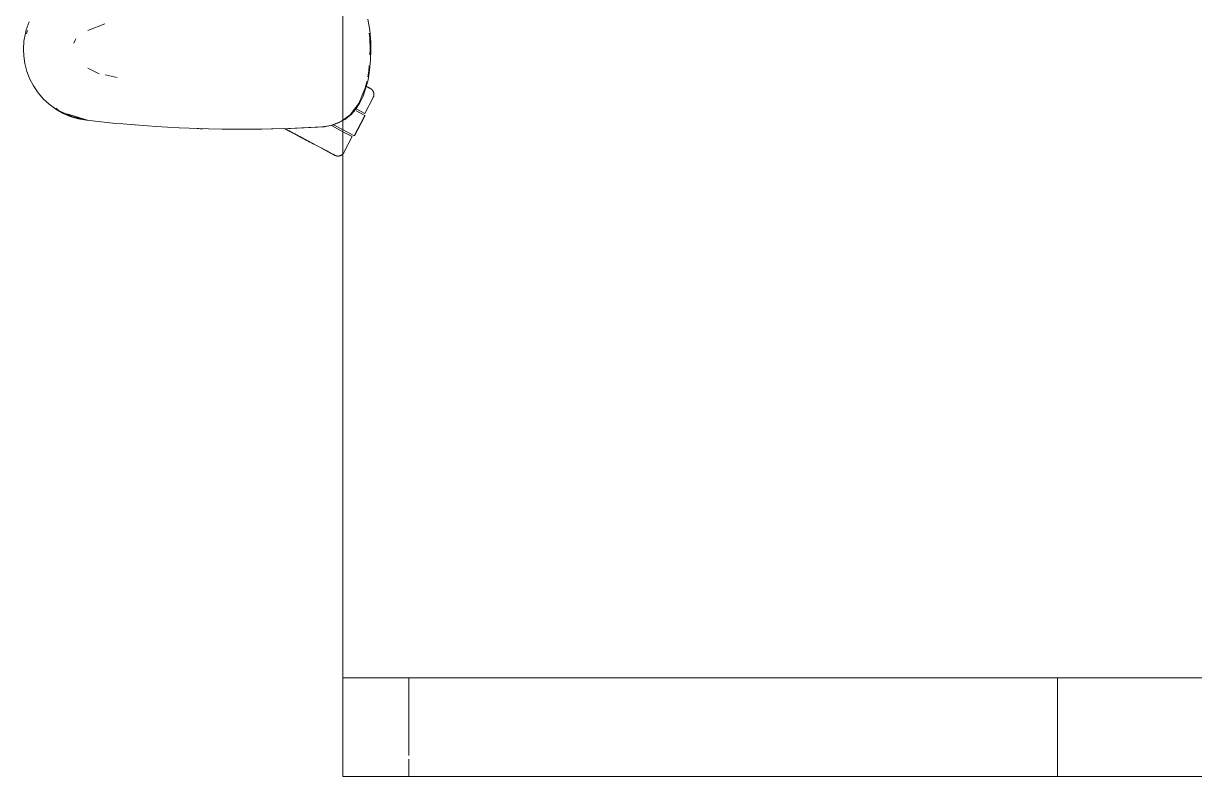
# Model space of a CAD drawing. Header units: millimetres. Extents: x 155927 to 317870, y -36033 to 97293.
# Drawn here: x 185349 to 186061, y 30008 to 30466 of the extents above; entities that cross this region are included whole.
import ezdxf

# ---------------------------------------------------------------- set-up
doc = ezdxf.new("R2010")
doc.units = ezdxf.units.MM
doc.header["$MEASUREMENT"] = 0
doc.layers.add('G-IMPT', color=8, linetype='CONTINUOUS', lineweight=9)
doc.layers.add('I-FURN', color=8, linetype='CONTINUOUS', lineweight=9)

msp = doc.modelspace()

# ---------------------------------------------------------------- linework, layer by layer
at = {"layer": 'G-IMPT'}
for p, q in [((185352.35, 30467.23), (185350.64, 30462.46)), ((185398.48, 30466.06), (185388.05, 30461.92)), ((185558.45, 30468.93), (185559.56, 30462.17)), ((185349.2, 30455.38), (185350.07, 30460.33)), ((185350.07, 30460.33), (185350.64, 30462.46)), ((185351.44, 30462.02), (185350.82, 30459.99)), ((185559.62, 30457.51), (185559.23, 30460.29)), ((185560.14, 30454.85), (185559.56, 30462.17)), ((185348.9, 30450.34), (185349.2, 30455.38)), ((185379.51, 30454.17), (185380.53, 30456.39)), ((185380.53, 30456.39), (185380.83, 30456.84)), ((185559.62, 30457.51), (185559.85, 30450.34)), ((185560.14, 30454.85), (185560.23, 30450.34)), ((185348.9, 30450.34), (185349.07, 30446.5)), ((185349.72, 30441.98), (185349.07, 30446.5)), ((185559.48, 30437.86), (185560.05, 30444.01)), ((185559.66, 30447.23), (185559.85, 30450.34)), ((185560.23, 30450.34), (185560.05, 30444.01)), ((185349.72, 30441.98), (185350.98, 30437.12)), ((185352.81, 30432.4), (185350.98, 30437.12)), ((185388.15, 30438.97), (185394.93, 30435.7)), ((185558.3, 30433.77), (185559.07, 30437.52)), ((185559.48, 30437.86), (185558.48, 30431.92)), ((185559.07, 30437.52), (185559.26, 30440.72)), ((185355, 30428.24), (185352.81, 30432.4)), ((185405.98, 30433.36), (185398.54, 30434.93)), ((185557.03, 30427.56), (185557.74, 30431.02)), ((185557.05, 30426.44), (185558.48, 30431.92)), ((185355, 30428.24), (185357.83, 30424.07)), ((185357.83, 30424.07), (185361.16, 30420.24)), ((185557.03, 30427.56), (185554.7, 30421.93)), ((185557.05, 30426.44), (185555.47, 30422.11)), ((185364.59, 30417.07), (185361.16, 30420.24)), ((185364.59, 30417.07), (185368.68, 30414.08)), ((185547.64, 30410.75), (185552.86, 30417.54)), ((185553.48, 30418.03), (185550.83, 30413.99)), ((185552.86, 30417.54), (185554.7, 30421.93)), ((185553.48, 30418.03), (185555.47, 30422.11)), ((185368.63, 30414.77), (185370.74, 30413.17)), ((185373.12, 30411.56), (185368.68, 30414.08)), ((185378.81, 30409.44), (185370.74, 30413.17)), ((185373.12, 30411.56), (185377.36, 30409.75)), ((185387.78, 30407.39), (185375.31, 30411.22)), ((185375.31, 30411.22), (185384.46, 30408.31)), ((185377.36, 30409.75), (185382.22, 30408.29)), ((185378.81, 30409.44), (185387.21, 30407.52)), ((185387.26, 30407.39), (185382.22, 30408.29)), ((185387.78, 30407.39), (185384.46, 30408.31)), ((185543.23, 30407.48), (185547.64, 30410.75)), ((185544.42, 30407.87), (185548.16, 30410.95)), ((185550.83, 30413.99), (185548.16, 30410.95)), ((185405.19, 30405.49), (185387.26, 30407.39)), ((185409.32, 30405.14), (185405.19, 30405.49)), ((185424.38, 30403.89), (185409.32, 30405.14)), ((185416.19, 30404.54), (185414.52, 30404.71)), ((185424.38, 30403.89), (185429.46, 30403.57)), ((185429.46, 30403.57), (185443.6, 30402.76)), ((185449.63, 30402.5), (185443.6, 30402.76)), ((185449.63, 30402.5), (185461.39, 30402.11)), ((185454.51, 30402.36), (185456.45, 30402.25)), ((185456.45, 30402.25), (185457.95, 30402.24)), ((185469.8, 30401.95), (185461.39, 30402.11)), ((185469.8, 30401.95), (185499.82, 30402.07)), ((185469.8, 30401.95), (185489.99, 30401.9)), ((185469.8, 30401.95), (185480.6, 30401.86)), ((185499.82, 30402.07), (185480.6, 30401.86)), ((185489.5, 30401.95), (185492.03, 30401.92)), ((185489.99, 30401.9), (185511.39, 30402.41)), ((185489.99, 30401.9), (185510.18, 30402.37)), ((185489.99, 30401.9), (185499.82, 30402.07)), ((185492.03, 30401.92), (185493.94, 30401.99)), ((185499.82, 30402.07), (185511.39, 30402.41)), ((185510.18, 30402.37), (185531.96, 30403.46)), ((185510.18, 30402.37), (185530.35, 30403.34)), ((185511.39, 30402.41), (185510.18, 30402.37)), ((185511.39, 30402.41), (185531.96, 30403.46)), ((185531.96, 30403.46), (185530.35, 30403.34)), ((185531.96, 30403.46), (185533.61, 30403.71)), ((185535.82, 30404.17), (185531.98, 30403.59)), ((185536, 30404.15), (185533.61, 30403.71)), ((185535.82, 30404.17), (185542.02, 30406.58)), ((185536, 30404.15), (185537.35, 30404.52)), ((185540.99, 30405.91), (185537.35, 30404.52)), ((185540.99, 30405.91), (185543.23, 30407.19)), ((185542.02, 30406.58), (185543.23, 30407.48)), ((185543.23, 30407.19), (185544.42, 30407.87))]:
    msp.add_line(p, q, dxfattribs=at)
at = {"layer": 'I-FURN'}
for p, q in [((185543.23, 31408.14), (185543.23, 30008.14)), ((185543.23, 30008.14), (185543.23, 31408.14)), ((185557.3, 30428.06), (185557.73, 30427.83)), ((185557.95, 30427.72), (185557.54, 30427.93)), ((185557.73, 30427.83), (185558.13, 30427.62)), ((185558.32, 30427.52), (185557.95, 30427.72)), ((185558.13, 30427.62), (185558.48, 30427.43)), ((185558.66, 30427.34), (185558.32, 30427.52)), ((185558.48, 30427.43), (185558.8, 30427.26)), ((185558.96, 30427.18), (185558.66, 30427.34)), ((185558.8, 30427.26), (185559.08, 30427.12)), ((185559.22, 30427.04), (185558.96, 30427.18)), ((185559.08, 30427.12), (185559.32, 30426.99)), ((185559.43, 30426.93), (185559.22, 30427.04)), ((185559.32, 30426.99), (185559.52, 30426.88)), ((185559.61, 30426.83), (185559.43, 30426.93)), ((185559.52, 30426.88), (185559.68, 30426.8)), ((185559.75, 30426.76), (185559.61, 30426.83)), ((185559.68, 30426.8), (185559.81, 30426.73)), ((185559.86, 30426.7), (185559.75, 30426.76)), ((185559.81, 30426.73), (185559.89, 30426.69)), ((185559.92, 30426.67), (185559.86, 30426.7)), ((185559.89, 30426.69), (185559.93, 30426.66)), ((185559.94, 30426.66), (185559.92, 30426.67)), ((185559.93, 30426.66), (185559.94, 30426.66)), ((185559.94, 30426.66), (185560.08, 30426.58)), ((185560.08, 30426.58), (185560.21, 30426.5)), ((185560.21, 30426.5), (185560.35, 30426.41)), ((185560.35, 30426.41), (185560.48, 30426.31)), ((185560.48, 30426.31), (185560.6, 30426.21)), ((185560.6, 30426.21), (185560.73, 30426.11)), ((185560.73, 30426.11), (185560.85, 30426)), ((185560.85, 30426), (185560.96, 30425.89)), ((185560.96, 30425.89), (185561.07, 30425.77)), ((185561.07, 30425.77), (185561.17, 30425.64)), ((185561.17, 30425.64), (185561.27, 30425.52)), ((185561.27, 30425.52), (185561.37, 30425.39)), ((185561.37, 30425.39), (185561.45, 30425.25)), ((185561.45, 30425.25), (185561.54, 30425.11)), ((185561.54, 30425.11), (185561.61, 30424.97)), ((185561.61, 30424.97), (185561.69, 30424.83)), ((185561.69, 30424.83), (185561.75, 30424.68)), ((185561.75, 30424.68), (185561.81, 30424.53)), ((185561.81, 30424.53), (185561.87, 30424.38)), ((185561.87, 30424.38), (185561.91, 30424.22)), ((185561.91, 30424.22), (185561.96, 30424.07)), ((185561.96, 30424.07), (185561.99, 30423.91)), ((185561.99, 30423.91), (185562.02, 30423.75)), ((185562.02, 30423.75), (185562.04, 30423.59)), ((185562.05, 30422.63), (185562.02, 30422.47)), ((185562.04, 30423.59), (185562.06, 30423.43)), ((185562.06, 30422.79), (185562.05, 30422.63)), ((185562.06, 30423.43), (185562.07, 30423.27)), ((185562.07, 30422.95), (185562.06, 30422.79)), ((185562.07, 30423.27), (185562.07, 30423.11)), ((185562.07, 30423.11), (185562.07, 30422.95)), ((185556.45, 30411.53), (185561.6, 30421.21)), ((185561.62, 30421.25), (185561.6, 30421.21)), ((185561.69, 30421.39), (185561.62, 30421.25)), ((185561.76, 30421.54), (185561.69, 30421.39)), ((185561.82, 30421.69), (185561.76, 30421.54)), ((185561.87, 30421.84), (185561.82, 30421.69)), ((185561.92, 30422), (185561.87, 30421.84)), ((185561.96, 30422.15), (185561.92, 30422)), ((185562, 30422.31), (185561.96, 30422.15)), ((185562.02, 30422.47), (185562, 30422.31)), ((185556.64, 30410.29), (185550.06, 30397.93)), ((185550.23, 30397.84), (185556.81, 30410.2)), ((185551.26, 30414.29), (185556.45, 30411.53)), ((185551.34, 30413.11), (185556.64, 30410.29)), ((185508.47, 30401.93), (185507.49, 30402.45)), ((185507.94, 30402.21), (185508.93, 30401.68)), ((185509.47, 30401.4), (185508.47, 30401.93)), ((185508.93, 30401.68), (185509.92, 30401.15)), ((185510.46, 30400.87), (185509.47, 30401.4)), ((185509.92, 30401.15), (185510.92, 30400.62)), ((185536.27, 30404.13), (185543.65, 30400.21)), ((185543.37, 30401.49), (185537.56, 30404.58)), ((185550.06, 30397.93), (185543.37, 30401.49)), ((185511.46, 30400.34), (185510.46, 30400.87)), ((185510.92, 30400.62), (185511.93, 30400.09)), ((185512.47, 30399.8), (185511.46, 30400.34)), ((185511.93, 30400.09), (185512.93, 30399.56)), ((185513.47, 30399.27), (185512.47, 30399.8)), ((185512.93, 30399.56), (185513.94, 30399.02)), ((185514.48, 30398.73), (185513.47, 30399.27)), ((185513.94, 30399.02), (185514.94, 30398.49)), ((185515.48, 30398.2), (185514.48, 30398.73)), ((185514.94, 30398.49), (185515.94, 30397.95)), ((185516.48, 30397.67), (185515.48, 30398.2)), ((185515.94, 30397.95), (185516.94, 30397.42)), ((185517.48, 30397.14), (185516.48, 30397.67)), ((185516.94, 30397.42), (185517.93, 30396.9)), ((185518.46, 30396.61), (185517.48, 30397.14)), ((185517.93, 30396.9), (185518.91, 30396.37)), ((185519.44, 30396.09), (185518.46, 30396.61)), ((185518.91, 30396.37), (185519.89, 30395.86)), ((185520.41, 30395.58), (185519.44, 30396.09)), ((185519.89, 30395.86), (185520.85, 30395.34)), ((185521.37, 30395.07), (185520.41, 30395.58)), ((185520.85, 30395.34), (185521.8, 30394.84)), ((185522.31, 30394.57), (185521.37, 30395.07)), ((185521.8, 30394.84), (185522.74, 30394.34)), ((185523.24, 30394.07), (185522.31, 30394.57)), ((185522.74, 30394.34), (185523.66, 30393.85)), ((185524.15, 30393.59), (185523.24, 30394.07)), ((185543.65, 30400.21), (185548.94, 30397.4)), ((185543.79, 30387.71), (185548.94, 30397.4)), ((185523.66, 30393.85), (185524.57, 30393.37)), ((185525.05, 30393.11), (185524.15, 30393.59)), ((185524.57, 30393.37), (185525.46, 30392.9)), ((185525.93, 30392.65), (185525.05, 30393.11)), ((185525.46, 30392.9), (185526.32, 30392.43)), ((185526.78, 30392.19), (185525.93, 30392.65)), ((185526.32, 30392.43), (185527.17, 30391.98)), ((185527.62, 30391.75), (185526.78, 30392.19)), ((185527.17, 30391.98), (185528, 30391.55)), ((185528, 30391.55), (185528.8, 30391.12)), ((185528.8, 30391.12), (185529.57, 30390.71)), ((185529.57, 30390.71), (185530.32, 30390.31)), ((185530.32, 30390.31), (185531.04, 30389.92)), ((185531.04, 30389.92), (185531.74, 30389.56)), ((185531.74, 30389.56), (185532.4, 30389.2)), ((185532.4, 30389.2), (185533.04, 30388.87)), ((185533.04, 30388.87), (185533.64, 30388.55)), ((185533.95, 30388.38), (185533.37, 30388.69)), ((185533.64, 30388.55), (185534.21, 30388.24)), ((185534.5, 30388.09), (185533.95, 30388.38)), ((185534.21, 30388.24), (185534.74, 30387.96)), ((185535.02, 30387.81), (185534.5, 30388.09)), ((185534.74, 30387.96), (185535.24, 30387.69)), ((185535.5, 30387.56), (185535.02, 30387.81)), ((185535.24, 30387.69), (185535.71, 30387.44)), ((185535.95, 30387.32), (185535.5, 30387.56)), ((185535.71, 30387.44), (185536.14, 30387.22)), ((185536.36, 30387.1), (185535.95, 30387.32)), ((185536.14, 30387.22), (185536.53, 30387.01)), ((185536.73, 30386.9), (185536.36, 30387.1)), ((185536.53, 30387.01), (185536.89, 30386.82)), ((185537.06, 30386.72), (185536.73, 30386.9)), ((185543.24, 30386.92), (185543.13, 30386.8)), ((185543.34, 30387.04), (185543.24, 30386.92)), ((185543.44, 30387.17), (185543.34, 30387.04)), ((185543.54, 30387.3), (185543.44, 30387.17)), ((185543.63, 30387.43), (185543.54, 30387.3)), ((185543.71, 30387.57), (185543.63, 30387.43)), ((185543.79, 30387.71), (185543.71, 30387.57)), ((185536.89, 30386.82), (185537.21, 30386.65)), ((185537.36, 30386.57), (185537.06, 30386.72)), ((185537.21, 30386.65), (185537.48, 30386.5)), ((185537.62, 30386.43), (185537.36, 30386.57)), ((185537.48, 30386.5), (185537.73, 30386.37)), ((185537.84, 30386.31), (185537.62, 30386.43)), ((185537.73, 30386.37), (185537.93, 30386.27)), ((185538.02, 30386.22), (185537.84, 30386.31)), ((185537.93, 30386.27), (185538.09, 30386.18)), ((185538.16, 30386.14), (185538.02, 30386.22)), ((185538.09, 30386.18), (185538.21, 30386.11)), ((185538.26, 30386.09), (185538.16, 30386.14)), ((185538.21, 30386.11), (185538.29, 30386.07)), ((185538.32, 30386.06), (185538.26, 30386.09)), ((185538.29, 30386.07), (185538.33, 30386.05)), ((185538.34, 30386.05), (185538.32, 30386.06)), ((185538.33, 30386.05), (185538.34, 30386.05)), ((185538.38, 30386.03), (185538.34, 30386.05)), ((185538.52, 30385.95), (185538.38, 30386.03)), ((185538.67, 30385.89), (185538.52, 30385.95)), ((185538.82, 30385.83), (185538.67, 30385.89)), ((185538.97, 30385.78), (185538.82, 30385.83)), ((185539.13, 30385.73), (185538.97, 30385.78)), ((185539.28, 30385.69), (185539.13, 30385.73)), ((185539.44, 30385.65), (185539.28, 30385.69)), ((185539.6, 30385.62), (185539.44, 30385.65)), ((185539.76, 30385.6), (185539.6, 30385.62)), ((185539.92, 30385.59), (185539.76, 30385.6)), ((185540.08, 30385.58), (185539.92, 30385.59)), ((185540.24, 30385.57), (185540.08, 30385.58)), ((185540.4, 30385.58), (185540.24, 30385.57)), ((185540.56, 30385.59), (185540.4, 30385.58)), ((185540.72, 30385.6), (185540.56, 30385.59)), ((185540.88, 30385.63), (185540.72, 30385.6)), ((185541.04, 30385.66), (185540.88, 30385.63)), ((185541.2, 30385.69), (185541.04, 30385.66)), ((185541.35, 30385.73), (185541.2, 30385.69)), ((185541.51, 30385.78), (185541.35, 30385.73)), ((185541.66, 30385.84), (185541.51, 30385.78)), ((185541.81, 30385.9), (185541.66, 30385.84)), ((185541.96, 30385.96), (185541.81, 30385.9)), ((185542.1, 30386.03), (185541.96, 30385.96)), ((185542.24, 30386.11), (185542.1, 30386.03)), ((185542.38, 30386.19), (185542.24, 30386.11)), ((185542.51, 30386.28), (185542.38, 30386.19)), ((185542.65, 30386.38), (185542.51, 30386.28)), ((185542.77, 30386.48), (185542.65, 30386.38)), ((185542.9, 30386.58), (185542.77, 30386.48)), ((185543.01, 30386.69), (185542.9, 30386.58)), ((185543.13, 30386.8), (185543.01, 30386.69)), ((185583.23, 30068.14), (185543.23, 30068.14)), ((185543.23, 30068.14), (185977.86, 30068.14)), ((185543.23, 30068.14), (185543.23, 30008.14)), ((185543.23, 30068.14), (185543.23, 30008.14)), ((187103.23, 30068.14), (185583.23, 30068.14)), ((185583.23, 30068.14), (185583.23, 30021.04)), ((185583.23, 30068.14), (185583.23, 30021.04)), ((185977.86, 30068.14), (186108.23, 30068.14)), ((185977.86, 30068.14), (185977.86, 30008.14)), ((185977.86, 30068.14), (185977.86, 30008.14)), ((185583.23, 30018.72), (185583.23, 30008.14)), ((185583.23, 30018.72), (185583.23, 30008.14)), ((185977.86, 30008.14), (185543.23, 30008.14)), ((185543.23, 30008.14), (185583.23, 30008.14)), ((185543.23, 30008.14), (186343.23, 30008.14)), ((186343.23, 30008.14), (185543.23, 30008.14)), ((185583.23, 30008.14), (187103.23, 30008.14)), ((186108.23, 30008.14), (185977.86, 30008.14))]:
    msp.add_line(p, q, dxfattribs=at)

doc.saveas('drawing.dxf')
